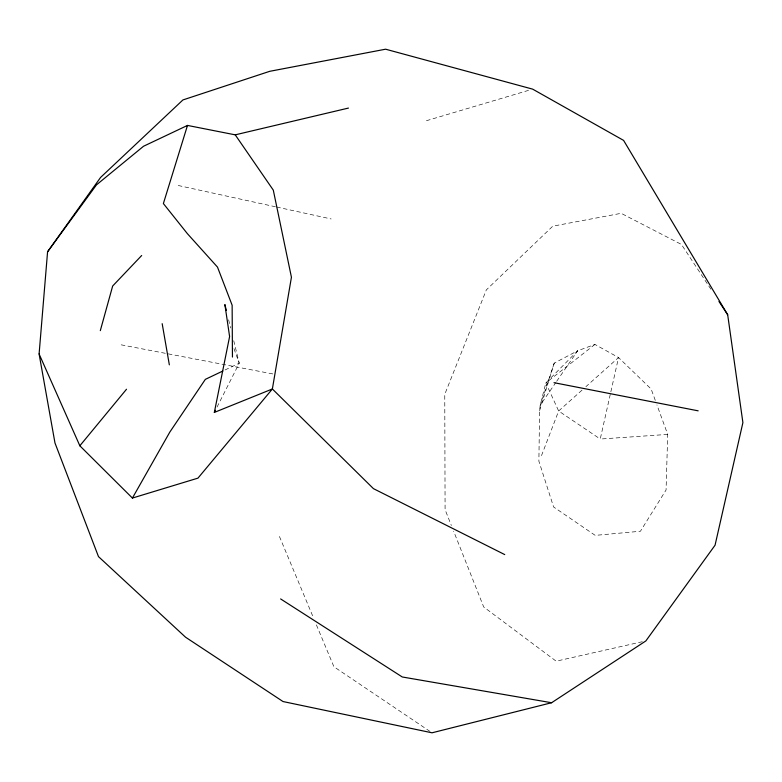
<?xml version="1.0" encoding="UTF-8"?>
<svg xmlns="http://www.w3.org/2000/svg" width="782" height="782" viewBox="0 0 782 782"><rect width="100%" height="100%" fill="white"/><g stroke="black" fill="none" stroke-linecap="round" stroke-linejoin="round"><path stroke-width="0.59" stroke-dasharray="3.91 2.93" d="M655.287 400.384L651.142 389.035L618.542 357.55L594.926 344.432L577.693 350.766L545.826 382.955L540.206 405.203L539.58 410.687L538.886 461.204L553.597 506.98L595.229 535.377L640.419 531.252L666.068 489.982L667.701 434.411L656.939 404.92M667.701 434.411L600.244 439.034L610.586 392.975M610.85 391.792L618.542 357.55L585.874 386.699M539.58 410.687L554.243 363.102L577.693 350.766L556.569 381.45M554.243 363.102L540.206 405.203L555.885 382.447M541.486 455.652L558.651 411L582.248 389.944M217.044 407.07L239.233 363.21L233.495 339.75M594.926 344.432L545.826 382.955L558.651 411L600.244 439.034M225.02 369.974L239.233 363.21L233.623 347.658M426.425 120.721L530.333 89.832M642.335 641.719L556.158 661.181L483.696 606.969L453.619 531.154M121.181 344.833L274.257 374.207M178.198 185.49L275.44 206.771M276.623 207.025L331.167 218.96M430.002 731.434L333.914 666.743L316.065 624.065M710.926 289.262L681.435 244.443L621.162 213.32L552.776 226.174L486.345 289.887L444.762 394.343L445.085 509.659L451.37 525.494M279.438 536.462L313.25 617.33M228.618 319.809L230.631 328.02"/><path stroke-width="1.17" d="M39.1 353.972L47.575 251.804L100.565 177.455L182.92 99.94L269.722 71.318L385.604 49.198L532.659 89.138L623.586 140.389L727.68 314.735L742.9 422.622L715.061 545.21L645.873 640.917L551.603 702.735L432.026 732.802L283.025 701.542L185.539 637.193L98.483 556.608L54.984 443.013L39.1 353.972L79.842 445.789L132.412 498.056L197.963 478.134L272.371 388.977L291.432 277.239L273.299 190.134L235.235 134.846L187.494 125.423L143.556 146.244L96.46 184.884L47.575 251.804M504.742 554.594L373.434 488.633L272.371 388.977L214.336 412.417L229.605 336.553L224.884 304.56L226.321 310.425M100.311 330.639L112.667 286.017L141.669 255.518M187.494 125.423L163.379 203.555L187.357 233.623L217.494 267.102L232.137 305.234L232.45 357.071M214.336 412.417L215.421 410.276M132.412 498.056L169.811 432.104L205.353 379.358L222.841 371.02M79.842 445.789L126.518 389.24M235.235 134.846L348.449 108.072M551.603 702.735L402.271 676.977L280.621 598.934M554.008 382.681L698.16 410.833M718.971 301.49L727.68 314.735M162.177 323.67L169.342 364.842"/></g></svg>
